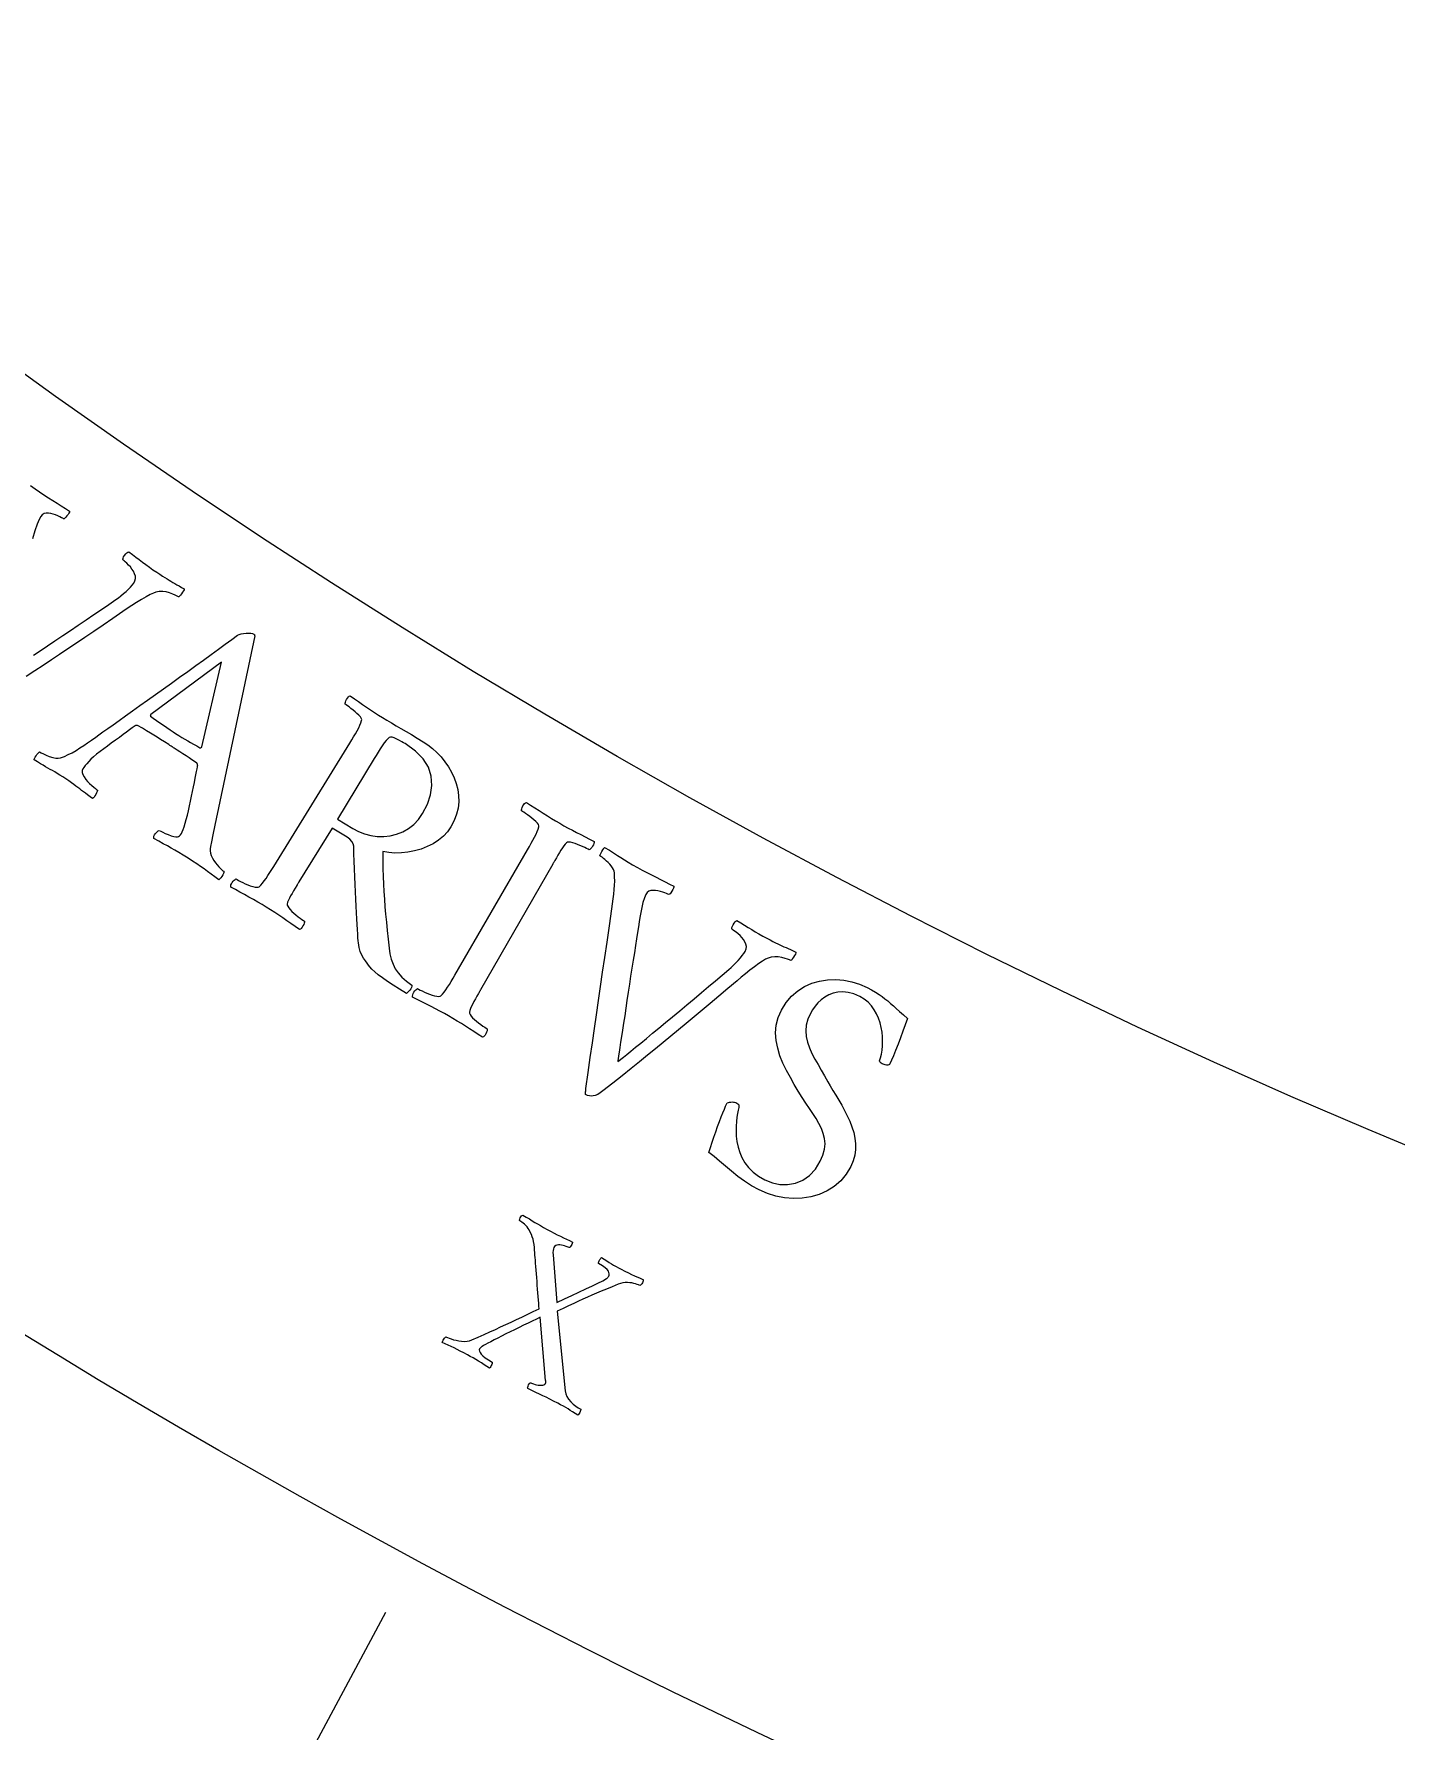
# Model space of a CAD drawing. Header units: millimetres. Extents: x -93 to 93, y -93 to 104.
# Drawn here: x -36.34 to -24.05, y -62.95 to -47.65 of the extents above; entities that cross this region are included whole.
import ezdxf

# ---------------------------------------------------------------- set-up
doc = ezdxf.new("R2010")
doc.units = ezdxf.units.MM
for name, color, linetype in [('CUT_OUTER', 1, 'Continuous'), ('ENGRAVE', 7, 'Continuous'), ('TEXT', 5, 'Continuous')]:
    doc.layers.add(name, color=color, linetype=linetype)

msp = doc.modelspace()

# ---------------------------------------------------------------- linework, layer by layer
at = {"layer": 'CUT_OUTER'}
msp.add_arc((-0.0002, -0.0002), 92.4998, 179.658282, 0.243527, dxfattribs=at)
at = {"layer": 'ENGRAVE'}
msp.add_lwpolyline([(-34.7355, -64.8167), (-33.1625, -61.8817)], dxfattribs=at)
for radius in [90.65, 90.65, 88.2219, 83.7125, 83.7125, 80.1513, 73.5375, 73.5375, 69.6525, 62.4375, 62.4375]:
    msp.add_circle((0, 0), radius, dxfattribs=at)
at = {"layer": 'TEXT'}
for points in [[(-36.3674, -51.7229), (-36.3268, -51.7518), (-36.3268, -51.7518), (-36.2868, -51.7795), (-36.2471, -51.8062), (-36.2076, -51.832), (-36.1685, -51.8568), (-36.1296, -51.8812), (-36.0912, -51.9054), (-36.0532, -51.9295), (-36.0156, -51.9536), (-36.0179, -51.9614), (-36.0226, -51.9711), (-36.0298, -51.9827), (-36.0395, -51.9961), (-36.0496, -52.0085), (-36.0582, -52.017), (-36.0652, -52.0216), (-36.0706, -52.0222), (-36.0776, -52.018), (-36.0884, -52.0122), (-36.1031, -52.005), (-36.1217, -51.9963), (-36.1424, -51.9876), (-36.1635, -51.9805), (-36.1851, -51.9751), (-36.2071, -51.9712), (-36.2281, -51.9708), (-36.2466, -51.9756), (-36.2628, -51.9857), (-36.2766, -52.0011), (-36.2919, -52.0291), (-36.3091, -52.072), (-36.3283, -52.1297), (-36.3493, -52.2024)], [(-36.3427, -53.2533), (-36.2807, -53.2118), (-36.2158, -53.1683), (-36.1479, -53.1227), (-36.0783, -53.0759), (-36.0083, -53.0287), (-35.9378, -52.981), (-35.867, -52.9329), (-35.7969, -52.8852), (-35.7291, -52.8389), (-35.6634, -52.794), (-35.5999, -52.7504), (-35.5761, -52.7338), (-35.5526, -52.7161), (-35.5293, -52.6974), (-35.5062, -52.6775), (-35.4846, -52.6576), (-35.466, -52.6385), (-35.4502, -52.6203), (-35.4374, -52.603), (-35.4264, -52.5821), (-35.4215, -52.5608), (-35.4226, -52.5393), (-35.4297, -52.5175), (-35.4408, -52.4961), (-35.4535, -52.4759), (-35.468, -52.4569), (-35.4842, -52.4391), (-35.5001, -52.4234), (-35.5136, -52.4107), (-35.5247, -52.401), (-35.5335, -52.3943), (-35.5352, -52.3872), (-35.5334, -52.3778), (-35.5284, -52.3662), (-35.5199, -52.3524), (-35.51, -52.3392), (-35.5005, -52.3292), (-35.4913, -52.3225), (-35.4825, -52.3191), (-35.4497, -52.3434), (-35.4179, -52.3671), (-35.3872, -52.3904), (-35.3575, -52.4131), (-35.3277, -52.4357), (-35.2966, -52.4584), (-35.2642, -52.4813), (-35.2305, -52.5043), (-35.2027, -52.5228), (-35.1778, -52.5391), (-35.1558, -52.5532), (-35.1367, -52.5652), (-35.1191, -52.5759), (-35.1015, -52.5863), (-35.084, -52.5965), (-35.0666, -52.6063), (-35.0482, -52.6167), (-35.0279, -52.6284), (-35.0056, -52.6413), (-34.9815, -52.6554), (-34.9837, -52.6633), (-34.9887, -52.6732), (-34.9963, -52.6851), (-35.0067, -52.6989), (-35.0172, -52.7116), (-35.0255, -52.7203), (-35.0314, -52.7247), (-35.0351, -52.7251), (-35.0458, -52.7192), (-35.0625, -52.7116), (-35.0853, -52.7023), (-35.1141, -52.6914), (-35.1456, -52.6822), (-35.1766, -52.678), (-35.207, -52.6788), (-35.2369, -52.6847), (-35.2602, -52.6928), (-35.2898, -52.7064), (-35.3255, -52.7254), (-35.3676, -52.75), (-35.4119, -52.7772), (-35.4546, -52.8043), (-35.4956, -52.8314), (-35.535, -52.8583), (-35.6262, -52.9208), (-35.7137, -52.9806), (-35.7975, -53.0378), (-35.8774, -53.0922), (-35.9549, -53.1448), (-36.0313, -53.1962), (-36.1065, -53.2465), (-36.1806, -53.2956), (-36.2548, -53.3446), (-36.3305, -53.3945), (-36.4076, -53.4453)]]:
    msp.add_lwpolyline(points, dxfattribs=at)
for points in [[(-35.8186, -54.0176), (-35.8144, -54.0147), (-35.8018, -54.0058), (-35.7807, -53.9909), (-35.7513, -53.9701), (-35.7148, -53.9442), (-35.6723, -53.9139), (-35.624, -53.8793), (-35.5698, -53.8404), (-35.5109, -53.7982), (-35.4485, -53.7538), (-35.3827, -53.7073), (-35.3134, -53.6585), (-35.2421, -53.6082), (-35.1699, -53.557), (-35.0971, -53.5048), (-35.0234, -53.4517), (-34.9502, -53.3986), (-34.8785, -53.3467), (-34.8083, -53.2958), (-34.7396, -53.2461), (-34.6737, -53.1984), (-34.6118, -53.1536), (-34.554, -53.1118), (-34.5003, -53.0729), (-34.4865, -53.0664), (-34.4693, -53.0612), (-34.4487, -53.0574), (-34.4245, -53.0548), (-34.4008, -53.0539), (-34.3812, -53.0549), (-34.3659, -53.0579), (-34.3548, -53.0627), (-34.3525, -53.0643), (-34.3508, -53.0657), (-34.3497, -53.067), (-34.3492, -53.0682), (-34.3488, -53.0695), (-34.348, -53.0713), (-34.3469, -53.0736), (-34.3453, -53.0763), (-34.7072, -54.7866), (-34.7243, -54.8712), (-34.7367, -54.9347), (-34.7446, -54.977), (-34.7479, -54.9981), (-34.7485, -55.0174), (-34.7454, -55.0377), (-34.7384, -55.059), (-34.7276, -55.0813), (-34.7145, -55.1033), (-34.7004, -55.1239), (-34.6854, -55.1429), (-34.6694, -55.1605), (-34.6543, -55.1756), (-34.642, -55.1874), (-34.6325, -55.1958), (-34.6257, -55.2009), (-34.626, -55.2112), (-34.629, -55.2224), (-34.6348, -55.2343), (-34.6435, -55.247), (-34.6527, -55.2587), (-34.6601, -55.2676), (-34.6658, -55.2736), (-34.6697, -55.2769), (-34.7059, -55.2505), (-34.7402, -55.2256), (-34.7725, -55.2021), (-34.803, -55.18), (-34.8341, -55.158), (-34.8686, -55.1344), (-34.9064, -55.1095), (-34.9474, -55.0831), (-34.991, -55.0558), (-35.0311, -55.0313), (-35.0676, -55.0098), (-35.1006, -54.9912), (-35.1338, -54.9729), (-35.171, -54.9523), (-35.212, -54.9294), (-35.257, -54.9041), (-35.2575, -54.8949), (-35.2553, -54.8847), (-35.2503, -54.8735), (-35.2426, -54.8612), (-35.2335, -54.8499), (-35.2245, -54.8412), (-35.2157, -54.8352), (-35.2069, -54.832), (-35.1929, -54.8402), (-35.1749, -54.8493), (-35.1527, -54.8594), (-35.1266, -54.8705), (-35.1001, -54.8804), (-35.0771, -54.8868), (-35.0575, -54.8899), (-35.0414, -54.8896), (-35.0327, -54.8863), (-35.0241, -54.8802), (-35.0156, -54.8712), (-35.0072, -54.8594), (-34.9993, -54.8448), (-34.991, -54.8247), (-34.9823, -54.799), (-34.973, -54.7679), (-34.9635, -54.7327), (-34.954, -54.695), (-34.9445, -54.6547), (-34.9349, -54.6119), (-34.9255, -54.568), (-34.9164, -54.5247), (-34.9076, -54.4819), (-34.899, -54.4395), (-34.891, -54.3993), (-34.8838, -54.3628), (-34.8772, -54.33), (-34.8714, -54.3009), (-34.8667, -54.2771), (-34.8633, -54.26), (-34.8613, -54.2498), (-34.8606, -54.2464), (-34.8607, -54.2459), (-34.8611, -54.2442), (-34.8617, -54.2415), (-34.8625, -54.2378), (-34.8636, -54.2338), (-34.8652, -54.2304), (-34.8672, -54.2278), (-34.8696, -54.2257), (-34.8897, -54.2112), (-34.9123, -54.1954), (-34.9374, -54.1785), (-34.9651, -54.1605), (-34.9934, -54.1422), (-35.0208, -54.1245), (-35.0472, -54.1074), (-35.0726, -54.0909), (-35.0791, -54.0867), (-35.0857, -54.0824), (-35.0922, -54.0782), (-35.0988, -54.0739), (-35.1052, -54.0698), (-35.1112, -54.0658), (-35.117, -54.0621), (-35.1224, -54.0586), (-35.1602, -54.0341), (-35.1952, -54.0117), (-35.2274, -53.9913), (-35.2567, -53.973), (-35.2867, -53.9546), (-35.321, -53.9342), (-35.3594, -53.9117), (-35.4021, -53.8871), (-35.4038, -53.8863), (-35.406, -53.8859), (-35.409, -53.8857), (-35.4125, -53.8858), (-35.416, -53.8861), (-35.4184, -53.8862), (-35.4199, -53.8863), (-35.4203, -53.8863), (-35.4237, -53.8888), (-35.4338, -53.8962), (-35.4507, -53.9086), (-35.4744, -53.9258), (-35.5027, -53.9464), (-35.5336, -53.9689), (-35.5671, -53.9931), (-35.6033, -54.0191), (-35.64, -54.0457), (-35.6751, -54.0717), (-35.7086, -54.0971), (-35.7406, -54.1218), (-35.7721, -54.1461), (-35.7997, -54.1692), (-35.8234, -54.191), (-35.8433, -54.2117), (-35.8601, -54.2308), (-35.8746, -54.2483), (-35.8868, -54.2639), (-35.8966, -54.2779), (-35.903, -54.2932), (-35.9034, -54.3104), (-35.8978, -54.3296), (-35.886, -54.3506), (-35.8705, -54.3719), (-35.8538, -54.392), (-35.8357, -54.4108), (-35.8163, -54.4284), (-35.7981, -54.4437), (-35.7836, -54.4555), (-35.7728, -54.464), (-35.7657, -54.4692), (-35.7658, -54.4748), (-35.7681, -54.483), (-35.7726, -54.4938), (-35.7792, -54.5071), (-35.7869, -54.5205), (-35.7943, -54.5315), (-35.8015, -54.54), (-35.8085, -54.546), (-35.8319, -54.5288), (-35.8534, -54.5128), (-35.8731, -54.4979), (-35.8909, -54.4843), (-35.9079, -54.4712), (-35.9249, -54.4582), (-35.9418, -54.4451), (-35.9587, -54.4321), (-35.9772, -54.4182), (-35.9987, -54.4029), (-36.0231, -54.386), (-36.0506, -54.3675), (-36.0785, -54.3492), (-36.1044, -54.3328), (-36.1281, -54.3182), (-36.1497, -54.3054), (-36.1704, -54.2936), (-36.1909, -54.2817), (-36.2115, -54.2699), (-36.2321, -54.258), (-36.254, -54.2453), (-36.2786, -54.2307), (-36.3057, -54.2145), (-36.3355, -54.1964), (-36.3351, -54.1909), (-36.3322, -54.183), (-36.3268, -54.1729), (-36.3189, -54.1604), (-36.31, -54.1478), (-36.3017, -54.1375), (-36.2939, -54.1294), (-36.2866, -54.1235), (-36.2723, -54.1321), (-36.2528, -54.1419), (-36.2283, -54.153), (-36.1988, -54.1654), (-36.1684, -54.1759), (-36.1416, -54.1814), (-36.1184, -54.182), (-36.0987, -54.1775), (-36.0628, -54.1646), (-36.0274, -54.1493), (-35.9925, -54.1315), (-35.9581, -54.1112), (-35.9237, -54.0892), (-35.889, -54.0663), (-35.854, -54.0424), (-35.8186, -54.0176)], [(-34.6462, -53.3144), (-35.2848, -53.7879), (-35.2849, -53.7883), (-35.2853, -53.7895), (-35.286, -53.7914), (-35.2869, -53.794), (-35.2877, -53.7968), (-35.2879, -53.799), (-35.2875, -53.8007), (-35.2865, -53.8018), (-35.2613, -53.8201), (-35.2335, -53.8398), (-35.2032, -53.8609), (-35.1703, -53.8834), (-35.1378, -53.9055), (-35.1086, -53.9251), (-35.0827, -53.9423), (-35.0601, -53.9571), (-35.0307, -53.976), (-35.0025, -53.9936), (-34.9755, -54.0098), (-34.9498, -54.0248), (-34.9242, -54.0396), (-34.8974, -54.055), (-34.8695, -54.0712), (-34.8404, -54.0881), (-34.8377, -54.0892), (-34.835, -54.0892), (-34.8323, -54.088), (-34.8296, -54.0857), (-34.8271, -54.0832), (-34.8254, -54.0814), (-34.8244, -54.0803), (-34.824, -54.0799)], [(-32.8262, -54.0327), (-32.7838, -54.061), (-32.7429, -54.0933), (-32.7036, -54.1297), (-32.6658, -54.1701), (-32.6306, -54.2137), (-32.5993, -54.2595), (-32.5717, -54.3076), (-32.5478, -54.3579), (-32.5288, -54.41), (-32.5156, -54.4634), (-32.5083, -54.5181), (-32.5068, -54.574), (-32.5123, -54.6306), (-32.5257, -54.6872), (-32.5473, -54.7437), (-32.5769, -54.8003), (-32.6079, -54.8452), (-32.6451, -54.8855), (-32.6883, -54.9213), (-32.7377, -54.9525), (-32.7911, -54.979), (-32.8467, -55.0006), (-32.9043, -55.0172), (-32.9641, -55.0289), (-33.0239, -55.0355), (-33.0817, -55.0369), (-33.1376, -55.033), (-33.1915, -55.0238), (-33.1912, -55.101), (-33.1901, -55.1755), (-33.1882, -55.2473), (-33.1854, -55.3163), (-33.1819, -55.3841), (-33.1774, -55.4521), (-33.1722, -55.5204), (-33.1661, -55.5889), (-33.1593, -55.6595), (-33.1518, -55.7337), (-33.1438, -55.8117), (-33.1351, -55.8935), (-33.1271, -55.9461), (-33.115, -55.9946), (-33.0988, -56.0392), (-33.0787, -56.0797), (-33.0528, -56.118), (-33.0194, -56.1556), (-32.9785, -56.1925), (-32.9302, -56.2288), (-32.9296, -56.238), (-32.9325, -56.2484), (-32.9387, -56.2599), (-32.9485, -56.2726), (-32.9588, -56.2844), (-32.9671, -56.2934), (-32.9732, -56.2996), (-32.9772, -56.3029), (-33.0409, -56.2648), (-33.0982, -56.2287), (-33.1491, -56.1947), (-33.1937, -56.1628), (-33.232, -56.1334), (-33.2641, -56.1071), (-33.2898, -56.0837), (-33.3093, -56.0634), (-33.3206, -56.0483), (-33.3337, -56.0302), (-33.3486, -56.0089), (-33.3653, -55.9845), (-33.3814, -55.9563), (-33.3944, -55.9238), (-33.4043, -55.887), (-33.4111, -55.8458), (-33.413, -55.8267), (-33.4152, -55.8005), (-33.4178, -55.7672), (-33.4207, -55.7269), (-33.4238, -55.6807), (-33.4268, -55.63), (-33.4298, -55.5748), (-33.4327, -55.5149), (-33.4357, -55.4518), (-33.4387, -55.3865), (-33.4417, -55.3191), (-33.4447, -55.2497), (-33.4475, -55.1796), (-33.4499, -55.1105), (-33.4519, -55.0423), (-33.4534, -54.975), (-33.4579, -54.9531), (-33.4694, -54.9323), (-33.488, -54.9127), (-33.5137, -54.8942), (-33.6493, -54.8113), (-33.9476, -55.2972), (-33.9501, -55.3012), (-33.9525, -55.3052), (-33.955, -55.3092), (-33.9574, -55.3132), (-33.9599, -55.3172), (-33.9623, -55.3212), (-33.9648, -55.3252), (-33.9673, -55.3293), (-33.9824, -55.3541), (-33.9966, -55.3779), (-34.01, -55.4006), (-34.0225, -55.4222), (-34.0335, -55.4426), (-34.0426, -55.4618), (-34.0497, -55.4796), (-34.0549, -55.4961), (-34.0541, -55.5055), (-34.0492, -55.517), (-34.04, -55.5307), (-34.0266, -55.5465), (-34.0104, -55.5632), (-33.993, -55.5794), (-33.9745, -55.5952), (-33.9547, -55.6106), (-33.9359, -55.6245), (-33.9202, -55.6358), (-33.9075, -55.6446), (-33.8979, -55.6508), (-33.8981, -55.6593), (-33.9004, -55.6694), (-33.9048, -55.6809), (-33.9113, -55.694), (-33.9189, -55.7063), (-33.9268, -55.7157), (-33.935, -55.7222), (-33.9435, -55.7257), (-33.982, -55.6987), (-34.0198, -55.6723), (-34.0567, -55.6466), (-34.0929, -55.6216), (-34.1292, -55.5969), (-34.1662, -55.5725), (-34.204, -55.5482), (-34.2426, -55.524), (-34.2806, -55.5009), (-34.3192, -55.4781), (-34.3584, -55.4555), (-34.3983, -55.4332), (-34.4387, -55.411), (-34.4795, -55.3887), (-34.5208, -55.3664), (-34.5625, -55.3439), (-34.5631, -55.3348), (-34.561, -55.3245), (-34.5562, -55.3132), (-34.5486, -55.3009), (-34.5398, -55.2893), (-34.5315, -55.2802), (-34.5235, -55.2736), (-34.516, -55.2695), (-34.5061, -55.2754), (-34.4926, -55.2828), (-34.4754, -55.2917), (-34.4546, -55.3023), (-34.4319, -55.3131), (-34.4092, -55.3227), (-34.3865, -55.3312), (-34.3637, -55.3385), (-34.3431, -55.3437), (-34.3269, -55.3457), (-34.3149, -55.3446), (-34.3073, -55.3404), (-34.2919, -55.3262), (-34.2762, -55.3089), (-34.2603, -55.2886), (-34.2441, -55.2653), (-34.2275, -55.2398), (-34.2105, -55.2133), (-34.193, -55.1857), (-34.1751, -55.1569), (-33.4896, -54.0447), (-33.4718, -54.0158), (-33.4546, -53.9876), (-33.4382, -53.9601), (-33.4224, -53.9334), (-33.4083, -53.9079), (-33.3969, -53.8842), (-33.3882, -53.8623), (-33.3821, -53.8422), (-33.381, -53.8325), (-33.3849, -53.8212), (-33.3938, -53.808), (-33.4077, -53.7932), (-33.4244, -53.7776), (-33.4418, -53.7623), (-33.4598, -53.7473), (-33.4784, -53.7326), (-33.4959, -53.7192), (-33.5107, -53.7083), (-33.5227, -53.6998), (-33.5319, -53.6937), (-33.5314, -53.6852), (-33.5289, -53.6752), (-33.5244, -53.6637), (-33.5177, -53.6508), (-33.51, -53.6386), (-33.502, -53.6292), (-33.4938, -53.6228), (-33.4854, -53.6193), (-33.4475, -53.6449), (-33.4103, -53.6703), (-33.3735, -53.6955), (-33.3374, -53.7206), (-33.3015, -53.7453), (-33.2654, -53.7694), (-33.2291, -53.7929), (-33.1927, -53.8157), (-33.154, -53.8393), (-33.1137, -53.8634), (-33.0716, -53.8881), (-33.0279, -53.9133), (-32.9819, -53.9399), (-32.9329, -53.9686), (-32.881, -53.9996), (-32.8262, -54.0327)], [(-32.8327, -54.6803), (-32.7891, -54.5948), (-32.7615, -54.5101), (-32.7499, -54.4264), (-32.7542, -54.3436), (-32.7782, -54.2634), (-32.8257, -54.1878), (-32.8966, -54.1166), (-32.9909, -54.0498), (-33.0044, -54.0418), (-33.0211, -54.0322), (-33.0412, -54.0211), (-33.0646, -54.0084), (-33.0877, -53.9975), (-33.1069, -53.9917), (-33.1224, -53.9909), (-33.1339, -53.9953), (-33.1472, -54.0065), (-33.162, -54.0227), (-33.1781, -54.0437), (-33.1957, -54.0695), (-33.2139, -54.098), (-33.2321, -54.1267), (-33.2503, -54.1556), (-33.2683, -54.1849), (-33.6001, -54.7312), (-33.4621, -54.8156), (-33.4104, -54.8432), (-33.3563, -54.864), (-33.2998, -54.8783), (-33.2409, -54.886), (-33.1815, -54.8867), (-33.1234, -54.8801), (-33.0667, -54.8663), (-33.0113, -54.8452), (-32.9592, -54.8164), (-32.912, -54.7793), (-32.8699, -54.7339), (-32.8327, -54.6803)], [(-31.5957, -54.7686), (-31.5573, -54.7904), (-31.5191, -54.8113), (-31.4811, -54.8315), (-31.4433, -54.8508), (-31.4052, -54.87), (-31.3663, -54.8899), (-31.3268, -54.9103), (-31.2864, -54.9314), (-31.2855, -54.9405), (-31.2873, -54.9507), (-31.2917, -54.9622), (-31.2988, -54.9748), (-31.3071, -54.9868), (-31.315, -54.9963), (-31.3226, -55.0032), (-31.3299, -55.0076), (-31.3397, -55.0024), (-31.3531, -54.9957), (-31.3701, -54.9877), (-31.3908, -54.9783), (-31.4131, -54.9686), (-31.435, -54.9598), (-31.4565, -54.9519), (-31.4777, -54.9448), (-31.497, -54.9399), (-31.5128, -54.9382), (-31.5253, -54.9399), (-31.5343, -54.9449), (-31.5463, -54.9574), (-31.5586, -54.9725), (-31.5712, -54.9901), (-31.5842, -55.0101), (-31.5976, -55.0321), (-31.6113, -55.0551), (-31.6255, -55.0792), (-31.6401, -55.1045), (-31.6425, -55.1086), (-31.6448, -55.1126), (-31.6472, -55.1167), (-31.6495, -55.1208), (-31.6518, -55.1249), (-31.6542, -55.1289), (-31.6565, -55.133), (-31.6589, -55.1371), (-32.3094, -56.2701), (-32.3118, -56.2742), (-32.3141, -56.2782), (-32.3164, -56.2823), (-32.3188, -56.2864), (-32.3211, -56.2905), (-32.3235, -56.2945), (-32.3258, -56.2986), (-32.3281, -56.3027), (-32.3425, -56.328), (-32.3561, -56.3521), (-32.3688, -56.3752), (-32.3806, -56.3972), (-32.391, -56.418), (-32.3996, -56.4374), (-32.4061, -56.4554), (-32.4108, -56.472), (-32.4098, -56.4814), (-32.4045, -56.4928), (-32.3949, -56.5062), (-32.381, -56.5216), (-32.3644, -56.5378), (-32.3466, -56.5535), (-32.3275, -56.5687), (-32.3074, -56.5835), (-32.2882, -56.5969), (-32.2721, -56.6077), (-32.2592, -56.6161), (-32.2494, -56.622), (-32.2493, -56.6306), (-32.2514, -56.6407), (-32.2554, -56.6524), (-32.2615, -56.6656), (-32.2687, -56.6782), (-32.2763, -56.6878), (-32.2844, -56.6945), (-32.2928, -56.6983), (-32.332, -56.6724), (-32.3705, -56.6471), (-32.4082, -56.6225), (-32.4452, -56.5986), (-32.4821, -56.575), (-32.5198, -56.5516), (-32.5583, -56.5284), (-32.5977, -56.5054), (-32.6363, -56.4835), (-32.6756, -56.4618), (-32.7154, -56.4404), (-32.756, -56.4193), (-32.797, -56.3983), (-32.8384, -56.3772), (-32.8803, -56.356), (-32.9227, -56.3349), (-32.9236, -56.3257), (-32.9218, -56.3154), (-32.9173, -56.304), (-32.9101, -56.2914), (-32.9016, -56.2795), (-32.8936, -56.2702), (-32.8858, -56.2634), (-32.8784, -56.2591), (-32.8684, -56.2646), (-32.8546, -56.2716), (-32.8372, -56.2801), (-32.816, -56.2901), (-32.793, -56.3002), (-32.7701, -56.3091), (-32.7471, -56.317), (-32.7241, -56.3236), (-32.7034, -56.3282), (-32.6871, -56.3297), (-32.6752, -56.3283), (-32.6677, -56.3238), (-32.6527, -56.3092), (-32.6375, -56.2915), (-32.6222, -56.2707), (-32.6067, -56.2469), (-32.5909, -56.221), (-32.5746, -56.1939), (-32.558, -56.1658), (-32.5409, -56.1365), (-31.8857, -55.0062), (-31.8687, -54.9768), (-31.8524, -54.9481), (-31.8368, -54.9201), (-31.8218, -54.893), (-31.8085, -54.8671), (-31.7978, -54.8431), (-31.7897, -54.8209), (-31.7843, -54.8006), (-31.7834, -54.791), (-31.7876, -54.7797), (-31.7969, -54.7668), (-31.8113, -54.7524), (-31.8285, -54.7372), (-31.8466, -54.7223), (-31.8654, -54.7076), (-31.885, -54.6931), (-31.9035, -54.6799), (-31.919, -54.6692), (-31.9315, -54.6609), (-31.941, -54.655), (-31.9408, -54.6465), (-31.9385, -54.6365), (-31.9343, -54.6249), (-31.9281, -54.6118), (-31.9207, -54.5993), (-31.913, -54.5897), (-31.905, -54.5831), (-31.8967, -54.5793), (-31.858, -54.6038), (-31.8198, -54.6283), (-31.7819, -54.6527), (-31.7445, -54.677), (-31.7072, -54.701), (-31.67, -54.7243), (-31.6328, -54.7468), (-31.5957, -54.7686)], [(-30.8951, -55.1668), (-30.8526, -55.1903), (-30.8103, -55.2129), (-30.7685, -55.2345), (-30.727, -55.2552), (-30.6859, -55.2755), (-30.6452, -55.2957), (-30.6049, -55.3159), (-30.5651, -55.336), (-30.5666, -55.344), (-30.5703, -55.3542), (-30.5763, -55.3664), (-30.5846, -55.3807), (-30.5934, -55.3941), (-30.601, -55.4034), (-30.6075, -55.4087), (-30.6129, -55.4098), (-30.6203, -55.4063), (-30.6316, -55.4017), (-30.647, -55.396), (-30.6663, -55.3892), (-30.6878, -55.3827), (-30.7096, -55.3778), (-30.7316, -55.3746), (-30.7538, -55.373), (-30.7747, -55.3747), (-30.7927, -55.3814), (-30.8078, -55.393), (-30.8199, -55.4097), (-30.8323, -55.4391), (-30.8451, -55.4835), (-30.8583, -55.5429), (-30.8719, -55.6174), (-30.8783, -55.6565), (-30.8856, -55.7016), (-30.8937, -55.7527), (-30.9028, -55.8098), (-30.9125, -55.8715), (-30.9227, -55.9362), (-30.9335, -56.004), (-30.9448, -56.0748), (-30.9563, -56.1472), (-30.9675, -56.2197), (-30.9785, -56.2923), (-30.9893, -56.365), (-30.9998, -56.4364), (-31.0099, -56.5047), (-31.0198, -56.5701), (-31.0293, -56.6326), (-31.0382, -56.6908), (-31.0462, -56.7434), (-31.0534, -56.7905), (-31.0598, -56.832), (-31.065, -56.8663), (-31.0687, -56.8918), (-31.071, -56.9085), (-31.0719, -56.9164), (-31.0625, -56.9094), (-31.0457, -56.8963), (-31.0217, -56.8772), (-30.9903, -56.852), (-30.953, -56.8219), (-30.9111, -56.7877), (-30.8646, -56.7496), (-30.8135, -56.7075), (-30.7588, -56.6622), (-30.7014, -56.6146), (-30.6412, -56.5647), (-30.5783, -56.5125), (-30.5138, -56.4589), (-30.4489, -56.4048), (-30.3836, -56.3502), (-30.318, -56.2952), (-30.2532, -56.2407), (-30.1904, -56.1877), (-30.1296, -56.1364), (-30.0708, -56.0866), (-30.0489, -56.0677), (-30.0272, -56.0477), (-30.0059, -56.0267), (-29.9849, -56.0046), (-29.9655, -55.9826), (-29.9489, -55.9617), (-29.9351, -55.942), (-29.9241, -55.9235), (-29.9153, -55.9015), (-29.9125, -55.8799), (-29.9158, -55.8586), (-29.9251, -55.8376), (-29.9383, -55.8174), (-29.953, -55.7987), (-29.9693, -55.7812), (-29.9872, -55.7651), (-30.0046, -55.7511), (-30.0194, -55.7399), (-30.0314, -55.7313), (-30.0409, -55.7256), (-30.0432, -55.7187), (-30.0425, -55.7092), (-30.0386, -55.6971), (-30.0316, -55.6825), (-30.0231, -55.6683), (-30.0146, -55.6575), (-30.0061, -55.6499), (-29.9977, -55.6456), (-29.9626, -55.6664), (-29.9286, -55.6868), (-29.8957, -55.7069), (-29.8638, -55.7265), (-29.8319, -55.7459), (-29.7986, -55.7654), (-29.7641, -55.7848), (-29.7282, -55.8043), (-29.6987, -55.8199), (-29.6723, -55.8336), (-29.649, -55.8454), (-29.6288, -55.8554), (-29.6102, -55.8642), (-29.5916, -55.8728), (-29.5732, -55.8812), (-29.5548, -55.8892), (-29.5355, -55.8977), (-29.5141, -55.9072), (-29.4907, -55.9178), (-29.4652, -55.9294), (-29.4666, -55.9375), (-29.4706, -55.9478), (-29.477, -55.9604), (-29.4859, -55.9752), (-29.495, -55.989), (-29.5024, -55.9984), (-29.5079, -56.0034), (-29.5115, -56.0042), (-29.5227, -55.9994), (-29.5401, -55.9935), (-29.5637, -55.9866), (-29.5934, -55.9787), (-29.6257, -55.9727), (-29.657, -55.9716), (-29.6872, -55.9755), (-29.7164, -55.9845), (-29.7387, -55.9949), (-29.7667, -56.0114), (-29.8004, -56.0339), (-29.8397, -56.0626), (-29.881, -56.0942), (-29.9207, -56.1255), (-29.9588, -56.1565), (-29.9953, -56.1874), (-30.0797, -56.2588), (-30.1607, -56.3272), (-30.2382, -56.3925), (-30.3123, -56.4548), (-30.384, -56.5149), (-30.4548, -56.5738), (-30.5245, -56.6314), (-30.5933, -56.6878), (-30.6621, -56.7441), (-30.7323, -56.8014), (-30.8039, -56.8597), (-30.8768, -56.9191), (-30.9525, -56.9805), (-31.0327, -57.0448), (-31.1172, -57.112), (-31.2062, -57.1822), (-31.2307, -57.2), (-31.2534, -57.2135), (-31.2745, -57.2225), (-31.2938, -57.2272), (-31.3116, -57.2283), (-31.3283, -57.227), (-31.3439, -57.2231), (-31.3584, -57.2168), (-31.3617, -57.2135), (-31.3635, -57.2081), (-31.3638, -57.2008), (-31.3624, -57.1913), (-31.3606, -57.1815), (-31.3595, -57.1728), (-31.359, -57.1654), (-31.3592, -57.1592), (-31.3395, -57.017), (-31.3203, -56.8798), (-31.3015, -56.7474), (-31.2832, -56.6198), (-31.2649, -56.4942), (-31.2464, -56.3676), (-31.2276, -56.24), (-31.2084, -56.1114), (-31.1888, -55.9789), (-31.1685, -55.8395), (-31.1474, -55.6934), (-31.1256, -55.5404), (-31.1187, -55.4936), (-31.1127, -55.4489), (-31.1077, -55.4063), (-31.1037, -55.3659), (-31.1009, -55.3271), (-31.0997, -55.2891), (-31.1001, -55.252), (-31.1021, -55.2158), (-31.1043, -55.2009), (-31.1097, -55.1855), (-31.1183, -55.1696), (-31.1302, -55.1532), (-31.144, -55.1371), (-31.1581, -55.1222), (-31.1726, -55.1084), (-31.1876, -55.0956), (-31.2018, -55.0844), (-31.2143, -55.0751), (-31.225, -55.0677), (-31.2339, -55.0622), (-31.2337, -55.0592), (-31.2306, -55.0519), (-31.2246, -55.0401), (-31.2156, -55.0239), (-31.2063, -55.0077), (-31.1989, -54.996), (-31.1937, -54.9887), (-31.1906, -54.9859), (-31.148, -55.0119), (-31.1093, -55.0359), (-31.0746, -55.0579), (-31.0438, -55.0779), (-31.0128, -55.0977), (-30.9777, -55.1191), (-30.9385, -55.1421), (-30.8951, -55.1668)], [(-28.8234, -56.2488), (-28.7833, -56.2701), (-28.7473, -56.2908), (-28.7155, -56.3109), (-28.6879, -56.3303), (-28.6625, -56.35), (-28.6372, -56.3706), (-28.6119, -56.3924), (-28.5867, -56.4151), (-28.5599, -56.4396), (-28.5299, -56.4667), (-28.4966, -56.4962), (-28.4601, -56.5282), (-28.4793, -56.5857), (-28.4997, -56.6437), (-28.5215, -56.7022), (-28.5446, -56.761), (-28.5669, -56.8163), (-28.5864, -56.864), (-28.6032, -56.9041), (-28.6173, -56.9366), (-28.6208, -56.9431), (-28.6269, -56.9471), (-28.6357, -56.9487), (-28.6472, -56.9479), (-28.6592, -56.9457), (-28.6698, -56.9431), (-28.6789, -56.9401), (-28.6866, -56.9368), (-28.6953, -56.9315), (-28.7024, -56.9254), (-28.7077, -56.9183), (-28.7113, -56.9104), (-28.7022, -56.882), (-28.6948, -56.8502), (-28.689, -56.815), (-28.685, -56.7762), (-28.6833, -56.7354), (-28.6844, -56.694), (-28.6885, -56.652), (-28.6955, -56.6094), (-28.7057, -56.5672), (-28.7197, -56.5264), (-28.7374, -56.487), (-28.7587, -56.449), (-28.7843, -56.4136), (-28.8146, -56.3822), (-28.8498, -56.3546), (-28.8897, -56.331), (-28.9429, -56.3074), (-28.9933, -56.2927), (-29.041, -56.2868), (-29.086, -56.2899), (-29.1281, -56.2998), (-29.1672, -56.3149), (-29.2034, -56.3349), (-29.2365, -56.3601), (-29.2664, -56.3885), (-29.2927, -56.4183), (-29.3155, -56.4495), (-29.3346, -56.4822), (-29.3581, -56.5359), (-29.3722, -56.5888), (-29.3769, -56.6409), (-29.3722, -56.6921), (-29.3603, -56.7428), (-29.3435, -56.7933), (-29.3218, -56.8438), (-29.2952, -56.894), (-29.2661, -56.9445), (-29.2369, -56.9953), (-29.2077, -57.0466), (-29.1785, -57.0983), (-29.1553, -57.1372), (-29.131, -57.1779), (-29.1054, -57.2206), (-29.0785, -57.2652), (-29.0517, -57.3113), (-29.0263, -57.3585), (-29.0022, -57.4066), (-28.9795, -57.4558), (-28.9597, -57.5058), (-28.9445, -57.5563), (-28.9339, -57.6073), (-28.9279, -57.6589), (-28.9277, -57.7106), (-28.9348, -57.7619), (-28.9492, -57.8128), (-28.9708, -57.8634), (-29.0121, -57.9329), (-29.0615, -57.9928), (-29.1191, -58.043), (-29.185, -58.0837), (-29.2565, -58.1148), (-29.3308, -58.1366), (-29.408, -58.1489), (-29.488, -58.1519), (-29.5684, -58.1456), (-29.6468, -58.1304), (-29.7232, -58.1063), (-29.7974, -58.0732), (-29.8647, -58.0362), (-29.9288, -57.9959), (-29.9896, -57.9523), (-30.0471, -57.9055), (-30.1017, -57.8587), (-30.1536, -57.8148), (-30.2028, -57.7741), (-30.2494, -57.7365), (-30.2361, -57.6913), (-30.2215, -57.645), (-30.2057, -57.5976), (-30.1885, -57.5491), (-30.1712, -57.5016), (-30.1546, -57.4572), (-30.1387, -57.416), (-30.1236, -57.3779), (-30.1102, -57.3449), (-30.0993, -57.319), (-30.0911, -57.3001), (-30.0854, -57.2883), (-30.0747, -57.2854), (-30.0637, -57.2833), (-30.0525, -57.282), (-30.0411, -57.2814), (-30.0298, -57.282), (-30.0189, -57.2838), (-30.0085, -57.2869), (-29.9985, -57.2914), (-29.9881, -57.2988), (-29.9817, -57.3082), (-29.9793, -57.3193), (-29.9811, -57.3323), (-29.9869, -57.3564), (-29.9923, -57.3852), (-29.9974, -57.4189), (-30.0022, -57.4574), (-30.0053, -57.4994), (-30.0055, -57.5436), (-30.0028, -57.5899), (-29.9972, -57.6384), (-29.9875, -57.6875), (-29.9723, -57.7357), (-29.9517, -57.7829), (-29.9257, -57.8291), (-29.8928, -57.8731), (-29.8517, -57.9136), (-29.8023, -57.9506), (-29.7446, -57.9841), (-29.6778, -58.0113), (-29.6097, -58.0254), (-29.5401, -58.0262), (-29.4693, -58.0138), (-29.4016, -57.9872), (-29.3418, -57.9454), (-29.2899, -57.8884), (-29.2457, -57.8163), (-29.2215, -57.7605), (-29.207, -57.7077), (-29.2021, -57.6579), (-29.2068, -57.6112), (-29.2188, -57.566), (-29.2356, -57.521), (-29.2573, -57.4762), (-29.2838, -57.4315), (-29.3133, -57.3861), (-29.344, -57.3391), (-29.3759, -57.2907), (-29.4088, -57.2408), (-29.4444, -57.1827), (-29.4799, -57.1227), (-29.5154, -57.0606), (-29.5509, -56.9965), (-29.5833, -56.9308), (-29.6095, -56.864), (-29.6297, -56.7962), (-29.6437, -56.7274), (-29.6488, -56.6582), (-29.6423, -56.5893), (-29.6241, -56.5208), (-29.5942, -56.4527), (-29.553, -56.3853), (-29.5047, -56.3276), (-29.4496, -56.2794), (-29.3877, -56.2408), (-29.3211, -56.2114), (-29.2521, -56.1909), (-29.1807, -56.1794), (-29.1069, -56.1767), (-29.0329, -56.1826), (-28.961, -56.1966), (-28.8912, -56.2186), (-28.8234, -56.2488)], [(-31.71, -58.4301), (-31.678, -58.4472), (-31.6472, -58.4632), (-31.6175, -58.4782), (-31.589, -58.492), (-31.5612, -58.5053), (-31.5337, -58.5186), (-31.5065, -58.5318), (-31.4796, -58.545), (-31.4805, -58.5505), (-31.4828, -58.5575), (-31.4866, -58.5662), (-31.4918, -58.5764), (-31.4974, -58.5858), (-31.5025, -58.592), (-31.507, -58.5949), (-31.5109, -58.5946), (-31.5182, -58.5911), (-31.5274, -58.5872), (-31.5385, -58.5831), (-31.5515, -58.5787), (-31.5654, -58.5747), (-31.5794, -58.5719), (-31.5935, -58.5703), (-31.6076, -58.5698), (-31.6207, -58.5714), (-31.632, -58.5759), (-31.6413, -58.5834), (-31.6487, -58.5939), (-31.6532, -58.6055), (-31.6559, -58.6203), (-31.6567, -58.6381), (-31.6557, -58.659), (-31.6217, -59.0898), (-31.5532, -59.0576), (-31.4866, -59.0264), (-31.4219, -58.9963), (-31.3589, -58.9672), (-31.3009, -58.94), (-31.2506, -58.9153), (-31.2083, -58.8933), (-31.1738, -58.8739), (-31.1689, -58.8706), (-31.1646, -58.867), (-31.1608, -58.8631), (-31.1576, -58.8589), (-31.155, -58.8549), (-31.153, -58.8518), (-31.1516, -58.8496), (-31.1509, -58.8483), (-31.1487, -58.8408), (-31.149, -58.8315), (-31.1518, -58.8203), (-31.1571, -58.8071), (-31.1675, -58.7923), (-31.1855, -58.7761), (-31.2113, -58.7584), (-31.2448, -58.7393), (-31.2461, -58.7359), (-31.2455, -58.7303), (-31.2431, -58.7227), (-31.2389, -58.7129), (-31.2338, -58.7029), (-31.2289, -58.6948), (-31.2243, -58.6885), (-31.2199, -58.6839), (-31.1953, -58.6993), (-31.172, -58.7138), (-31.1502, -58.7274), (-31.1297, -58.7401), (-31.1094, -58.7524), (-31.0878, -58.7649), (-31.0651, -58.7776), (-31.0411, -58.7905), (-31.0077, -58.8078), (-30.9768, -58.8232), (-30.9484, -58.8367), (-30.9225, -58.8482), (-30.8989, -58.8584), (-30.8775, -58.8677), (-30.8583, -58.8762), (-30.8412, -58.8838), (-30.8419, -58.8891), (-30.8436, -58.8956), (-30.8464, -58.9032), (-30.8502, -58.9121), (-30.8549, -58.9207), (-30.8603, -58.9275), (-30.8663, -58.9324), (-30.873, -58.9356), (-30.8781, -58.9333), (-30.8861, -58.9302), (-30.8971, -58.9263), (-30.911, -58.9215), (-30.927, -58.9169), (-30.9445, -58.9134), (-30.9634, -58.9108), (-30.9837, -58.9093), (-31.0048, -58.9095), (-31.0262, -58.912), (-31.0478, -58.9169), (-31.0697, -58.9242), (-31.1236, -58.9472), (-31.1738, -58.9684), (-31.2205, -58.988), (-31.2636, -59.006), (-31.3048, -59.0233), (-31.3457, -59.041), (-31.3865, -59.0592), (-31.4271, -59.0777), (-31.4694, -59.0973), (-31.5154, -59.1188), (-31.565, -59.1422), (-31.6184, -59.1674), (-31.5463, -59.8866), (-31.5411, -59.9124), (-31.5309, -59.9372), (-31.5157, -59.9611), (-31.4956, -59.984), (-31.4731, -60.0052), (-31.4506, -60.0236), (-31.4282, -60.0393), (-31.4058, -60.0523), (-31.4058, -60.0581), (-31.4074, -60.065), (-31.4107, -60.0732), (-31.4157, -60.0825), (-31.421, -60.0914), (-31.4253, -60.0981), (-31.4287, -60.1027), (-31.4311, -60.1051), (-31.4562, -60.0897), (-31.4795, -60.0753), (-31.501, -60.0621), (-31.5207, -60.0499), (-31.5407, -60.0379), (-31.5629, -60.0251), (-31.5873, -60.0116), (-31.6141, -59.9973), (-31.651, -59.978), (-31.6857, -59.9603), (-31.7182, -59.9443), (-31.7484, -59.9299), (-31.7786, -59.9157), (-31.8114, -59.9003), (-31.8467, -59.8837), (-31.8844, -59.8659), (-31.8852, -59.8595), (-31.8841, -59.8518), (-31.8811, -59.8428), (-31.8761, -59.8324), (-31.8705, -59.823), (-31.8654, -59.8168), (-31.8609, -59.8139), (-31.8569, -59.8142), (-31.8503, -59.8173), (-31.8416, -59.8206), (-31.8308, -59.8242), (-31.8179, -59.8279), (-31.8038, -59.8313), (-31.7897, -59.8337), (-31.7756, -59.8351), (-31.7613, -59.8355), (-31.7482, -59.8344), (-31.7376, -59.8312), (-31.7295, -59.826), (-31.7239, -59.8187), (-31.723, -59.8166), (-31.7223, -59.814), (-31.7217, -59.8108), (-31.7213, -59.8071), (-31.7211, -59.8033), (-31.7212, -59.7997), (-31.7217, -59.7965), (-31.7224, -59.7935), (-31.7709, -59.2231), (-31.8062, -59.2395), (-31.8431, -59.257), (-31.8817, -59.2754), (-31.9219, -59.2949), (-31.9626, -59.3149), (-32.0028, -59.3347), (-32.0425, -59.3542), (-32.0818, -59.3736), (-32.1194, -59.3925), (-32.1545, -59.4103), (-32.187, -59.4272), (-32.2168, -59.443), (-32.2432, -59.4573), (-32.265, -59.4692), (-32.2823, -59.4788), (-32.2951, -59.4862), (-32.2972, -59.4877), (-32.2999, -59.4895), (-32.303, -59.4917), (-32.3066, -59.4942), (-32.3102, -59.4971), (-32.3136, -59.5005), (-32.3166, -59.5043), (-32.3192, -59.5087), (-32.3217, -59.5178), (-32.32, -59.5288), (-32.3142, -59.5415), (-32.3043, -59.556), (-32.2891, -59.572), (-32.2675, -59.5893), (-32.2393, -59.6079), (-32.2047, -59.6277), (-32.2047, -59.6335), (-32.206, -59.6406), (-32.2089, -59.6491), (-32.2131, -59.6588), (-32.2179, -59.6679), (-32.2221, -59.6747), (-32.2257, -59.6791), (-32.2288, -59.6812), (-32.2529, -59.6658), (-32.2773, -59.6505), (-32.302, -59.6351), (-32.327, -59.6197), (-32.352, -59.6046), (-32.3771, -59.5899), (-32.402, -59.5756), (-32.427, -59.5618), (-32.4609, -59.5436), (-32.4924, -59.5271), (-32.5215, -59.5123), (-32.5483, -59.4992), (-32.5742, -59.4869), (-32.6006, -59.4744), (-32.6276, -59.4618), (-32.655, -59.449), (-32.6536, -59.443), (-32.6507, -59.4362), (-32.6463, -59.4286), (-32.6403, -59.4202), (-32.6343, -59.4122), (-32.6294, -59.4062), (-32.6257, -59.4021), (-32.6232, -59.3998), (-32.6174, -59.4025), (-32.6073, -59.4064), (-32.5931, -59.4116), (-32.5746, -59.4181), (-32.5532, -59.4248), (-32.5304, -59.4304), (-32.5062, -59.435), (-32.4805, -59.4386), (-32.4549, -59.4402), (-32.4307, -59.4388), (-32.408, -59.4343), (-32.3868, -59.4267), (-32.3301, -59.4017), (-32.276, -59.3776), (-32.2246, -59.3545), (-32.1758, -59.3322), (-32.1284, -59.3104), (-32.081, -59.2883), (-32.0337, -59.266), (-31.9865, -59.2435), (-31.9383, -59.2205), (-31.8881, -59.1966), (-31.8359, -59.1719), (-31.7816, -59.1463), (-31.783, -59.1229), (-31.7848, -59.0968), (-31.7871, -59.068), (-31.7897, -59.0364), (-31.7926, -59.003), (-31.7953, -58.969), (-31.7979, -58.9343), (-31.8005, -58.8989), (-31.803, -58.8637), (-31.8055, -58.8297), (-31.808, -58.7968), (-31.8106, -58.7652), (-31.8131, -58.7355), (-31.8153, -58.7086), (-31.8172, -58.6845), (-31.8189, -58.6633), (-31.8203, -58.6459), (-31.8213, -58.6335), (-31.8219, -58.626), (-31.822, -58.6235), (-31.8241, -58.5931), (-31.8272, -58.5655), (-31.8313, -58.5405), (-31.8365, -58.5182), (-31.843, -58.4973), (-31.851, -58.4764), (-31.8607, -58.4555), (-31.872, -58.4347), (-31.8804, -58.4212), (-31.8902, -58.4084), (-31.9014, -58.3961), (-31.9139, -58.3844), (-31.9264, -58.3739), (-31.9377, -58.3652), (-31.9477, -58.3581), (-31.9565, -58.3528), (-31.9589, -58.3497), (-31.9589, -58.3443), (-31.9565, -58.3367), (-31.9516, -58.3269), (-31.9457, -58.317), (-31.9398, -58.3095), (-31.934, -58.3044), (-31.9284, -58.3015), (-31.8976, -58.3196), (-31.8692, -58.3365), (-31.8433, -58.3523), (-31.8197, -58.3668), (-31.7962, -58.3812), (-31.77, -58.3966), (-31.7413, -58.4129), (-31.71, -58.4301)]]:
    msp.add_lwpolyline(points, close=True, dxfattribs=at)

doc.saveas('drawing.dxf')
